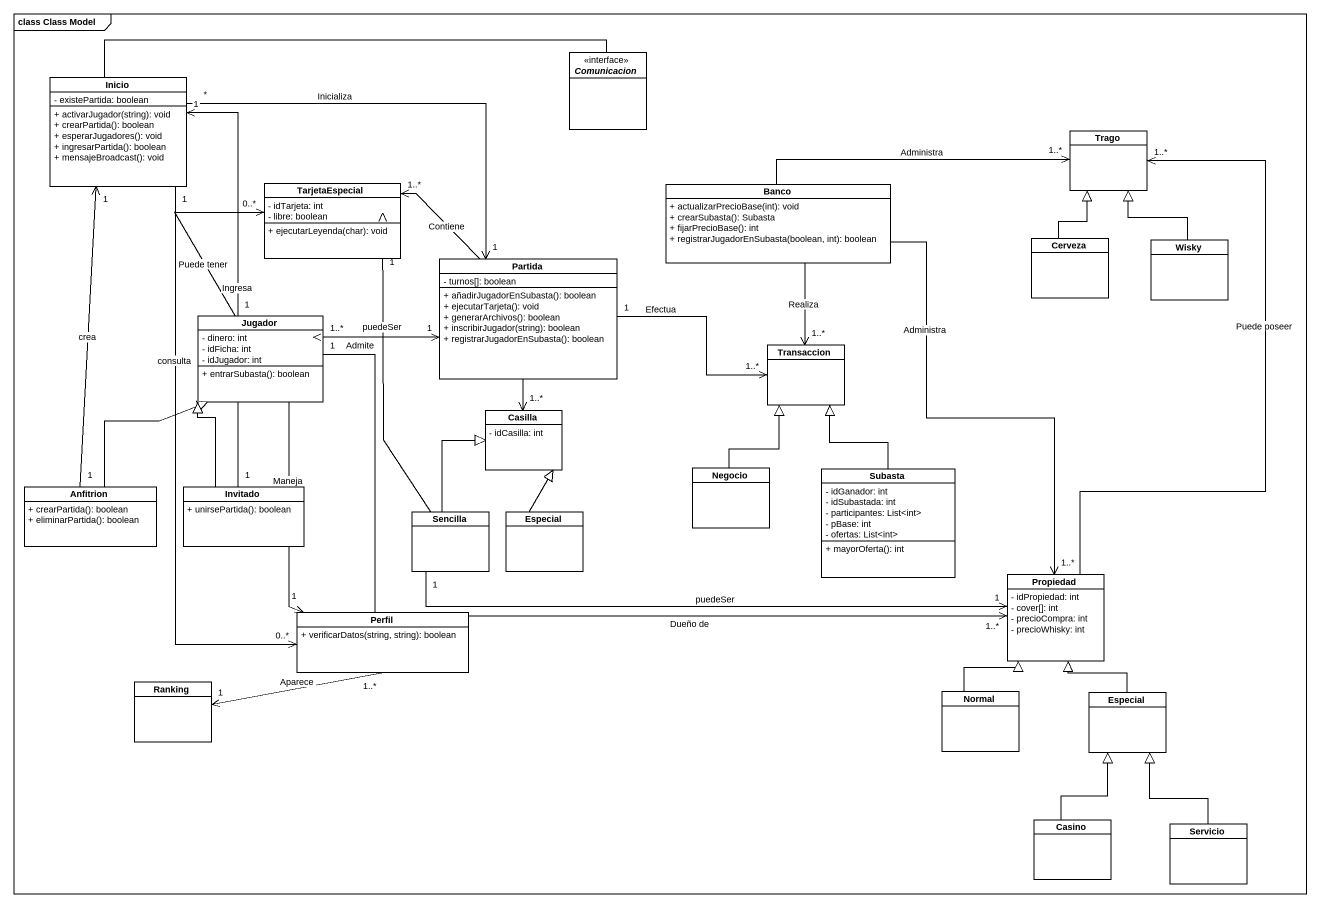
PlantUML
@startuml
mainframe class Class Model
hide circle
hide empty members
skinparam classAttributeIconSize 0
class Inicio {
  - existePartida: boolean
  + activarJugador(string): void
  + crearPartida(): boolean
  + esperarJugadores(): void
  + ingresarPartida(): boolean
  + mensajeBroadcast(): void
}
interface Comunicacion <<interface>>
class Trago
class TarjetaEspecial {
  - idTarjeta: int
  - libre: boolean
  + ejecutarLeyenda(char): void
}
class Banco {
  + actualizarPrecioBase(int): void
  + crearSubasta(): Subasta
  + fijarPrecioBase(): int
  + registrarJugadorEnSubasta(boolean, int): boolean
}
class Cerveza
class Wisky
class Partida {
  - turnos[]: boolean
  + añadirJugadorEnSubasta(): boolean
  + ejecutarTarjeta(): void
  + generarArchivos(): boolean
  + inscribirJugador(string): boolean
  + registrarJugadorEnSubasta(): boolean
}
class Jugador {
  - dinero: int
  - idFicha: int
  - idJugador: int
  + entrarSubasta(): boolean
}
class Transaccion
class Casilla {
  - idCasilla: int
}
class Negocio
class Subasta {
  - idGanador: int
  - idSubastada: int
  - participantes: List<int>
  - pBase: int
  - ofertas: List<int>
  + mayorOferta(): int
}
class Anfitrion {
  + crearPartida(): boolean
  + eliminarPartida(): boolean
}
class Invitado {
  + unirsePartida(): boolean
}
class Sencilla
class Especial
class Propiedad {
  - idPropiedad: int
  - cover[]: int
  - precioCompra: int
  - precioWhisky: int
}
class Perfil {
  + verificarDatos(string, string): boolean
}
class Ranking
class Normal
class "Especial" as Especial_2
class Casino
class Servicio
Inicio -right- Comunicacion
Inicio "*" -right-> "1" Partida : Inicializa
Inicio "1" --> "0..*" Perfil : consulta
Banco -right-> "1..*" Trago : Administra
Banco --> "1..*" Transaccion : Realiza
Banco --> "1..*" Propiedad : Administra
Cerveza -up-|> Trago
Wisky -up-|> Trago
Partida -left-> "1..*" TarjetaEspecial : Contiene
Partida "1" <-left-> "1..*" Jugador : Admite
Partida "1" -right-> "1..*" Transaccion : Efectua
Partida --> "1..*" Casilla
Jugador "1" -up-> "0..*" TarjetaEspecial : Puede tener
Jugador "1" -right-> "1..*" Propiedad : Dueño de
Jugador --> "1" Perfil : Maneja
Negocio -up-|> Transaccion
Subasta -up-|> Transaccion
Anfitrion "1" -up-> "1" Inicio : crea
Anfitrion -up-|> Jugador
Invitado "1" -up-> "1" Inicio : Ingresa
Invitado -up-|> Jugador
Sencilla -up-> "1" TarjetaEspecial : puedeSer
Sencilla -up-|> Casilla
Sencilla "1" -right-> "1" Propiedad : puedeSer
Especial -up-|> Casilla
Propiedad -up-> "1..*" Trago : Puede poseer
Perfil "1..*" -left-> "1" Ranking : Aparece
Normal -up-|> Propiedad
Especial_2 -up-|> Propiedad
Casino -up-|> Especial_2
Servicio -up-|> Especial_2
@enduml
